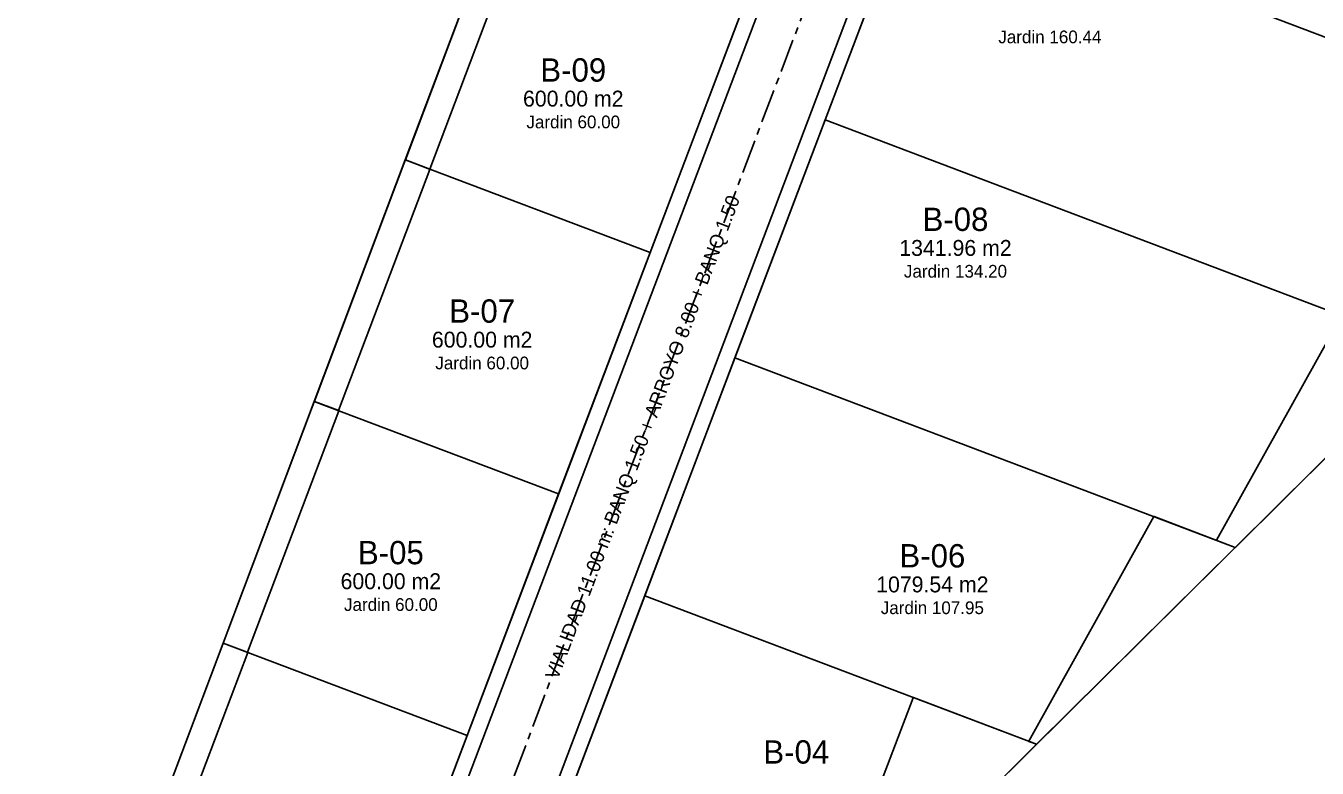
# Model space of a CAD drawing. Header units: metres. Extents: x 357848 to 358234, y 2285108 to 2285465.
# Drawn here: x 358047 to 358168.8, y 2285315.5 to 2285385.5 of the extents above; entities that cross this region are included whole.
import ezdxf
from ezdxf.enums import TextEntityAlignment as Align

# ---------------------------------------------------------------- set-up
doc = ezdxf.new("R2010")
doc.units = ezdxf.units.M
doc.linetypes.add('CENTER', pattern=[5.08, 3.175, -0.635, 0.635, -0.635])
for name, color, linetype in [('JARDIN-DONACION-10', 3, 'Continuous'), ('LOTES', 2, 'Continuous'), ('LOTES-GRANDES', 6, 'Continuous'), ('POLIGONO', 5, 'Continuous'), ('TEXTO', 7, 'Continuous'), ('VIAL-ARROYO', 8, 'Continuous'), ('VIAL-DERECHO-VIA', 9, 'Continuous'), ('VIAL-EJE', 1, 'Continuous')]:
    doc.layers.add(name, color=color, linetype=linetype)

msp = doc.modelspace()

# ---------------------------------------------------------------- linework, layer by layer
at = {"layer": 'JARDIN-DONACION-10'}
for points in [[(358093.67, 2285394.66), (358085.08, 2285371.96), (358085.07, 2285371.96), (358085.07, 2285371.96), (358085.07, 2285371.96), (358085.07, 2285371.96), (358085.07, 2285371.96), (358085.07, 2285371.96), (358085.07, 2285371.96), (358085.07, 2285371.96), (358085.07, 2285371.96), (358085.07, 2285371.96), (358085.07, 2285371.96), (358085.07, 2285371.96), (358085.07, 2285371.96), (358085.06, 2285371.96), (358085.06, 2285371.96), (358085.06, 2285371.96), (358082.79, 2285372.82), (358082.79, 2285372.82), (358082.79, 2285372.82), (358082.79, 2285372.82), (358082.79, 2285372.82), (358082.79, 2285372.82), (358082.79, 2285372.82), (358082.79, 2285372.82), (358082.79, 2285372.82), (358082.79, 2285372.82), (358082.79, 2285372.82), (358082.79, 2285372.83), (358082.79, 2285372.83), (358082.79, 2285372.83), (358082.79, 2285372.83), (358082.79, 2285372.83), (358082.79, 2285372.83), (358082.79, 2285372.83), (358091.34, 2285395.54)], [(358179.76, 2285354.84), (358161.05, 2285336.28), (358161.05, 2285336.28), (358161.05, 2285336.28), (358161.04, 2285336.28), (358161.04, 2285336.28), (358161.04, 2285336.28), (358161.04, 2285336.28), (358161.04, 2285336.28), (358161.04, 2285336.28), (358161.04, 2285336.28), (358161.04, 2285336.28), (358161.04, 2285336.28), (358161.04, 2285336.28), (358159.29, 2285336.94), (358159.29, 2285336.94), (358159.29, 2285336.94), (358159.29, 2285336.94), (358159.29, 2285336.94), (358159.29, 2285336.94), (358159.29, 2285336.94), (358159.29, 2285336.95), (358159.28, 2285336.95), (358159.28, 2285336.95), (358159.28, 2285336.95), (358159.28, 2285336.95), (358159.28, 2285336.95), (358159.28, 2285336.95), (358159.28, 2285336.95), (358159.28, 2285336.95), (358159.28, 2285336.95), (358159.28, 2285336.96), (358159.28, 2285336.96), (358171.07, 2285358.13)], [(358057, 2285304.41), (358065.6, 2285327.24), (358065.6, 2285327.24), (358065.6, 2285327.24), (358065.61, 2285327.24), (358065.61, 2285327.24), (358065.61, 2285327.24), (358065.61, 2285327.24), (358065.61, 2285327.24), (358065.61, 2285327.24), (358065.61, 2285327.24), (358065.61, 2285327.24), (358065.61, 2285327.24), (358065.61, 2285327.24), (358065.61, 2285327.24), (358065.62, 2285327.24), (358065.62, 2285327.24), (358065.62, 2285327.24), (358067.92, 2285326.37), (358067.92, 2285326.37), (358067.92, 2285326.37), (358067.92, 2285326.37), (358067.92, 2285326.37), (358067.92, 2285326.37), (358067.92, 2285326.37), (358067.92, 2285326.37), (358067.92, 2285326.37), (358067.92, 2285326.36), (358067.92, 2285326.36), (358067.92, 2285326.36), (358067.92, 2285326.36), (358067.92, 2285326.36), (358067.92, 2285326.36), (358067.92, 2285326.36), (358067.92, 2285326.36), (358059.28, 2285303.54)], [(358122.35, 2285300.25), (358130.67, 2285322.11), (358130.67, 2285322.11), (358130.67, 2285322.11), (358130.68, 2285322.11), (358130.68, 2285322.11), (358130.68, 2285322.11), (358130.68, 2285322.11), (358130.68, 2285322.11), (358130.68, 2285322.12), (358130.68, 2285322.12), (358130.68, 2285322.12), (358130.68, 2285322.12), (358130.68, 2285322.12), (358130.68, 2285322.12), (358130.68, 2285322.12), (358130.69, 2285322.12), (358130.69, 2285322.12), (358142.3, 2285317.72), (358142.3, 2285317.71), (358142.3, 2285317.71), (358142.3, 2285317.71), (358142.3, 2285317.71), (358142.3, 2285317.71), (358142.3, 2285317.71), (358142.3, 2285317.71), (358142.3, 2285317.71), (358142.3, 2285317.71), (358142.3, 2285317.71), (358142.3, 2285317.71), (358142.3, 2285317.71), (358142.3, 2285317.71), (358142.3, 2285317.7), (358142.3, 2285317.7), (358142.3, 2285317.7), (358142.3, 2285317.7), (358142.3, 2285317.7), (358142.3, 2285317.7), (358142.3, 2285317.7), (358137.84, 2285313.27)]]:
    msp.add_lwpolyline(points, dxfattribs=at)
for points in [[(358074.21, 2285350.05), (358074.21, 2285350.05), (358074.21, 2285350.05), (358074.21, 2285350.05), (358074.21, 2285350.05), (358074.21, 2285350.05), (358074.21, 2285350.05), (358074.21, 2285350.06), (358074.21, 2285350.06), (358074.21, 2285350.06), (358074.21, 2285350.06), (358074.21, 2285350.06), (358074.21, 2285350.06), (358074.21, 2285350.06), (358074.21, 2285350.06), (358074.21, 2285350.06), (358074.21, 2285350.06), (358082.78, 2285372.81), (358082.78, 2285372.81), (358082.78, 2285372.81), (358082.78, 2285372.82), (358082.78, 2285372.82), (358082.78, 2285372.82), (358082.78, 2285372.82), (358082.78, 2285372.82), (358082.78, 2285372.82), (358082.78, 2285372.82), (358082.79, 2285372.82), (358082.79, 2285372.82), (358082.79, 2285372.82), (358082.79, 2285372.82), (358082.79, 2285372.82), (358082.79, 2285372.82), (358082.79, 2285372.82), (358085.1, 2285371.94), (358085.1, 2285371.94), (358085.1, 2285371.94), (358085.1, 2285371.94), (358085.1, 2285371.94), (358085.1, 2285371.94), (358085.1, 2285371.94), (358085.11, 2285371.94), (358085.11, 2285371.94), (358085.11, 2285371.94), (358085.11, 2285371.94), (358085.11, 2285371.94), (358085.11, 2285371.93), (358085.11, 2285371.93), (358085.11, 2285371.93), (358085.11, 2285371.93), (358085.11, 2285371.93), (358076.49, 2285349.2), (358076.49, 2285349.2), (358076.49, 2285349.2), (358076.49, 2285349.2), (358076.49, 2285349.2), (358076.49, 2285349.19), (358076.49, 2285349.19), (358076.49, 2285349.19), (358076.49, 2285349.19), (358076.49, 2285349.19), (358076.48, 2285349.19), (358076.48, 2285349.19), (358076.48, 2285349.19), (358076.48, 2285349.19), (358076.48, 2285349.19), (358076.48, 2285349.19), (358076.48, 2285349.19), (358074.21, 2285350.05)], [(358065.62, 2285327.24), (358065.62, 2285327.24), (358065.62, 2285327.24), (358065.61, 2285327.24), (358065.61, 2285327.24), (358065.61, 2285327.25), (358065.61, 2285327.25), (358065.61, 2285327.25), (358065.61, 2285327.25), (358065.61, 2285327.25), (358065.61, 2285327.25), (358065.61, 2285327.25), (358065.61, 2285327.25), (358065.61, 2285327.25), (358065.61, 2285327.25), (358065.61, 2285327.25), (358065.61, 2285327.26), (358074.2, 2285350.05), (358074.2, 2285350.05), (358074.2, 2285350.05), (358074.2, 2285350.05), (358074.2, 2285350.05), (358074.2, 2285350.05), (358074.2, 2285350.05), (358074.2, 2285350.05), (358074.2, 2285350.05), (358074.21, 2285350.05), (358074.21, 2285350.05), (358074.21, 2285350.05), (358074.21, 2285350.05), (358074.21, 2285350.05), (358074.21, 2285350.05), (358074.21, 2285350.05), (358074.21, 2285350.05), (358076.52, 2285349.18), (358076.52, 2285349.18), (358076.52, 2285349.18), (358076.52, 2285349.18), (358076.52, 2285349.18), (358076.52, 2285349.18), (358076.52, 2285349.17), (358076.52, 2285349.17), (358076.52, 2285349.17), (358076.52, 2285349.17), (358076.52, 2285349.17), (358076.52, 2285349.17), (358076.52, 2285349.17), (358076.52, 2285349.17), (358076.52, 2285349.17), (358076.52, 2285349.17), (358076.52, 2285349.17), (358067.89, 2285326.39), (358067.89, 2285326.39), (358067.89, 2285326.39), (358067.89, 2285326.39), (358067.89, 2285326.39), (358067.89, 2285326.39), (358067.89, 2285326.39), (358067.89, 2285326.39), (358067.89, 2285326.39), (358067.89, 2285326.39), (358067.88, 2285326.39), (358067.88, 2285326.38), (358067.88, 2285326.38), (358067.88, 2285326.38), (358067.88, 2285326.38), (358067.88, 2285326.39), (358067.88, 2285326.39), (358065.62, 2285327.24)], [(358141.58, 2285317.99), (358141.58, 2285317.99), (358141.58, 2285317.99), (358141.58, 2285317.99), (358141.58, 2285317.99), (358141.58, 2285317.99), (358141.58, 2285317.99), (358141.58, 2285317.99), (358141.58, 2285317.99), (358141.58, 2285317.99), (358141.58, 2285317.99), (358141.58, 2285317.99), (358141.58, 2285318), (358141.58, 2285318), (358141.58, 2285318), (358141.58, 2285318), (358141.58, 2285318), (358141.58, 2285318), (358153.37, 2285339.18), (358153.37, 2285339.18), (358153.37, 2285339.18), (358153.37, 2285339.18), (358153.37, 2285339.18), (358153.37, 2285339.18), (358153.37, 2285339.18), (358153.37, 2285339.18), (358153.37, 2285339.18), (358153.37, 2285339.18), (358153.37, 2285339.18), (358153.37, 2285339.18), (358153.38, 2285339.18), (358153.38, 2285339.18), (358153.38, 2285339.18), (358153.38, 2285339.18), (358161.03, 2285336.28), (358161.03, 2285336.28), (358161.03, 2285336.28), (358161.03, 2285336.28), (358161.03, 2285336.28), (358161.03, 2285336.28), (358161.03, 2285336.28), (358161.03, 2285336.28), (358161.03, 2285336.28), (358161.03, 2285336.28), (358161.03, 2285336.28), (358161.03, 2285336.28), (358161.03, 2285336.27), (358161.03, 2285336.27), (358161.03, 2285336.27), (358161.03, 2285336.27), (358161.03, 2285336.27), (358161.03, 2285336.27), (358161.03, 2285336.27), (358161.03, 2285336.27), (358161.03, 2285336.27), (358142.32, 2285317.71), (358142.32, 2285317.71), (358142.32, 2285317.71), (358142.32, 2285317.71), (358142.31, 2285317.71), (358142.31, 2285317.71), (358142.31, 2285317.71), (358142.31, 2285317.71), (358142.31, 2285317.71), (358142.31, 2285317.71), (358142.31, 2285317.71), (358142.31, 2285317.71), (358142.31, 2285317.71), (358141.58, 2285317.99)]]:
    msp.add_lwpolyline(points, close=True, dxfattribs=at)
at = {"layer": 'LOTES'}
for points in [[(358105.86, 2285364.08), (358082.78, 2285372.82), (358091.35, 2285395.55), (358114.47, 2285386.79), (358105.86, 2285364.08)], [(358097.24, 2285341.32), (358074.2, 2285350.05), (358082.78, 2285372.82), (358105.86, 2285364.08), (358097.24, 2285341.32)], [(358088.61, 2285318.53), (358065.61, 2285327.25), (358074.2, 2285350.05), (358097.24, 2285341.32), (358088.61, 2285318.53)], [(358137.84, 2285313.27), (358137.84, 2285313.27), (358137.84, 2285313.27), (358137.84, 2285313.27), (358121.85, 2285299.8), (358096.86, 2285309.27), (358105.36, 2285331.71), (358142.31, 2285317.71), (358137.84, 2285313.27)], [(358079.95, 2285295.7), (358057, 2285304.4), (358065.61, 2285327.25), (358088.61, 2285318.53), (358079.95, 2285295.7)]]:
    msp.add_lwpolyline(points, close=True, dxfattribs=at)
at = {"layer": 'LOTES-GRANDES'}
for points in [[(358179.77, 2285354.85), (358122.37, 2285376.6), (358130.88, 2285399.04), (358198.5, 2285373.41), (358179.77, 2285354.85)], [(358161.04, 2285336.28), (358113.87, 2285354.15), (358122.37, 2285376.6), (358179.77, 2285354.85), (358161.04, 2285336.28)], [(358142.31, 2285317.71), (358105.36, 2285331.71), (358113.87, 2285354.15), (358161.04, 2285336.28), (358142.31, 2285317.71)]]:
    msp.add_lwpolyline(points, close=True, dxfattribs=at)
msp.add_lwpolyline([(358198.5, 2285373.41), (358130.88, 2285399.04)], dxfattribs=at)
at = {"layer": 'POLIGONO'}
msp.add_lwpolyline([(358047, 2285277.87), (358117.57, 2285465.14), (358234.04, 2285439.15), (358207.33, 2285382.17), (358137.84, 2285313.27), (358090.15, 2285273.1), (358086.58, 2285270.95), (358082.52, 2285270.24), (358079.54, 2285270.6), (358047, 2285277.87)], close=True, dxfattribs=at)
at = {"layer": 'VIAL-ARROYO'}
for points in [[(358077.87, 2285285.97), (358131.55, 2285427.62)], [(358134.32, 2285412.37), (358086, 2285284.85)]]:
    msp.add_lwpolyline(points, dxfattribs=at)
at = {"layer": 'VIAL-DERECHO-VIA'}
for points in [[(358075.94, 2285285.1), (358130.15, 2285428.15)], [(358134.92, 2285409.7), (358086.87, 2285282.92)]]:
    msp.add_lwpolyline(points, dxfattribs=at)
at = {"layer": 'VIAL-EJE', "linetype": 'CENTER'}
msp.add_lwpolyline([(358075.01, 2285267.14), (358135.29, 2285426.21)], dxfattribs=at)

# ---------------------------------------------------------------- texts
at = {"layer": 'TEXTO'}
for s, height, p in [('Jardin 160.44', 1.2, (358143.56, 2285384.42)), ('B-09', 2.2, (358098.62, 2285381.3)), ('600.00 m2', 1.5, (358098.62, 2285378.6)), ('Jardin 60.00', 1.2, (358098.62, 2285376.4)), ('B-08', 2.2, (358134.66, 2285367.22)), ('1341.96 m2', 1.5, (358134.66, 2285364.52)), ('Jardin 134.20', 1.2, (358134.66, 2285362.32)), ('B-07', 2.2, (358090.03, 2285358.57)), ('600.00 m2', 1.5, (358090.03, 2285355.87)), ('Jardin 60.00', 1.2, (358090.03, 2285353.67)), ('B-05', 2.2, (358081.42, 2285335.79)), ('B-06', 2.2, (358132.48, 2285335.49)), ('600.00 m2', 1.5, (358081.42, 2285333.09)), ('1079.54 m2', 1.5, (358132.48, 2285332.79)), ('Jardin 60.00', 1.2, (358081.42, 2285330.89)), ('Jardin 107.95', 1.2, (358132.48, 2285330.59)), ('B-04', 2.2, (358119.65, 2285316.99))]:
    msp.add_text(s, height=height, dxfattribs=at).set_placement(p, align=Align.MIDDLE_CENTER)
msp.add_text('VIALIDAD 11.00 m: BANQ 1.50 + ARROYO 8.00 + BANQ 1.50', height=1.3, rotation=69.25, dxfattribs=at).set_placement((358105.15, 2285346.67), align=Align.MIDDLE_CENTER)

doc.saveas('drawing.dxf')
